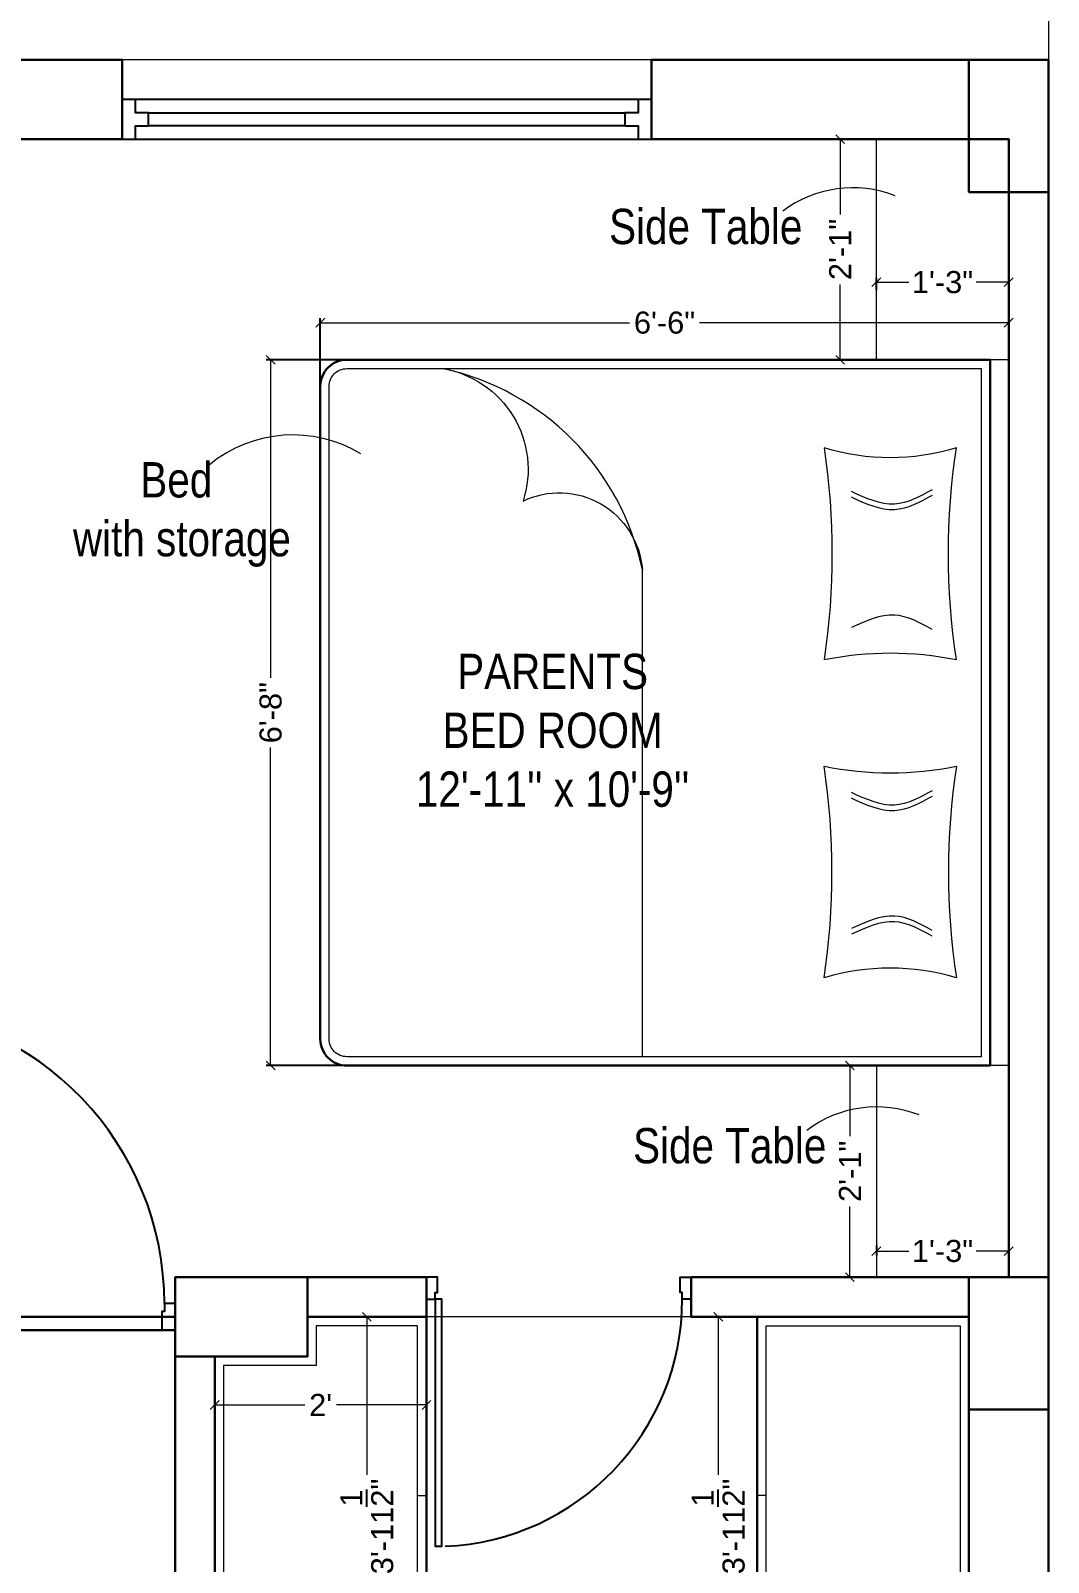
# Model space of a CAD drawing. Header units: millimetres. Extents: x 35877 to 3066687, y -650199 to -40525.
# Drawn here: x 147805.2 to 147920.5, y -178136.7 to -177963 of the extents above; entities that cross this region are included whole.
import ezdxf

# ---------------------------------------------------------------- set-up
doc = ezdxf.new("R2010")
doc.units = ezdxf.units.MM
doc.header["$MEASUREMENT"] = 0
doc.header["$PDMODE"] = 35
doc.layers.get('Defpoints').update_dxf_attribs({"color": 220})
doc.layers.add('AR DOOR', color=40, linetype='Continuous')
doc.layers.add('AR ELE-5', color=134, linetype='Continuous')
for name, color, linetype, lineweight in [('COLUMN', 1, 'Continuous', 30), ('dim05', 1, 'Continuous', 13), ('FIRST FLOOR ( TEXT )', 7, 'Continuous', 9), ('FURNITURE', 32, 'Continuous', 9), ('GROUND FLOOR', 7, 'Continuous', 9), ('GROUND FLOOR  ( PLINE )', 251, 'Continuous', 30), ('Labelling', 1, 'Continuous', 25), ('wall', 7, 'Continuous', 30)]:
    doc.layers.add(name, color=color, linetype=linetype, lineweight=lineweight)
doc.layers.add('XX~SLAB ( PLINE )', color=251, linetype='Continuous', plot=False)
doc.styles.add('Arial', font='arial.ttf')
doc.styles.add('KATHA', font='swissc.ttf')
doc.styles.get("Standard").update_dxf_attribs({"font": 'arial.ttf', "height": 6})
doc.dimstyles.new('ISO-25', dxfattribs={"dimtxt": 2.5, "dimasz": 1, "dimexe": 0.5, "dimexo": 1, "dimtad": 0, "dimdec": 1, "dimlunit": 4, "dimtxsty": 'Standard', "dimblk": 'OBLIQUE', "dimcen": 2.5, "dimclrd": 1, "dimclre": 1, "dimclrt": 5, "dimadec": 0, "dimazin": 0, "dimtfac": 1, "dimtdec": 1, "dimtmove": 0, "dimatfit": 3, "dimfxl": 1, "dimlwd": -1, "dimarcsym": 0})

# ---------------------------------------------------------------- blocks, each defined once
blk = doc.blocks.new('*U20')
for points in [[(0, 0), (0, 1120), (30, 1120), (30, 0)], [(-40, 0), (0, 0), (0, -30), (10, -30), (10, -100), (-40, -100)], [(1160, 0), (1120, 0), (1120, -30), (1110, -30), (1110, -100), (1160, -100)]]:
    blk.add_lwpolyline(points, close=True)
at = {"layer": 'AR ELE-5', "linetype": 'ByBlock', "ltscale": 15}
blk.add_arc((-1.6, -0.7), 1121.6, 0.03474, 87.62699, dxfattribs=at)
blk = doc.blocks.new('*U25')
for points in [[(-40, 0), (0, 0), (0, 30), (10, 30), (10, 100), (-40, 100)], [(1160, 0), (1120, 0), (1120, 30), (1110, 30), (1110, 100), (1160, 100)], [(0, 0), (0, -1120), (30, -1120), (30, 0)]]:
    blk.add_lwpolyline(points, close=True)
at = {"layer": 'AR ELE-5', "linetype": 'ByBlock', "ltscale": 15}
blk.add_arc((-1.6, 0.7), 1121.6, 272.37301, 359.96526, dxfattribs=at)
blk = doc.blocks.new('_Oblique')
at = {"layer": 'wall', "color": 0, "lineweight": -2}
blk.add_line((-0.5, -0.5), (0.5, 0.5), dxfattribs=at)
blk = doc.blocks.new('*D189')
at = {"layer": 'Defpoints', "color": 0, "lineweight": 30, "transparency": 16777216}
for p in [(147916.02, -177996.16), (147916.02, -178005.1), (147837.99, -178007.44)]:
    blk.add_point(p, dxfattribs=at)
at = {"layer": 'dim05', "color": 1, "linetype": 'Continuous', "lineweight": -2, "transparency": 16777216}
for p, q in [((147837.99, -178006.44), (147837.99, -177995.66)), ((147916.02, -178004.1), (147916.02, -177995.66))]:
    blk.add_line(p, q, dxfattribs=at)
at = {"layer": 'dim05', "color": 1, "linetype": 'Continuous', "transparency": 16777216}
for p, q in [((147837.99, -177996.16), (147873.05, -177996.16)), ((147916.02, -177996.16), (147880.96, -177996.16))]:
    blk.add_line(p, q, dxfattribs=at)
at = {"layer": 'dim05', "color": 1, "transparency": 16777216, "rotation": 180}
blk.add_blockref('_Oblique', (147837.99, -177996.16), dxfattribs=at)
at = {"layer": 'dim05', "color": 1, "transparency": 16777216}
blk.add_blockref('_Oblique', (147916.02, -177996.16), dxfattribs=at)
at = {"layer": 'dim05', "color": 5, "lineweight": 25, "transparency": 16777216, "insert": (147877.01, -177996.16), "char_height": 2.5, "attachment_point": 5, "style": 'Arial'}
blk.add_mtext('6\'-6"', dxfattribs=at)
blk = doc.blocks.new('*D190')
at = {"layer": 'Defpoints', "color": 0, "lineweight": 30, "transparency": 16777216}
for p in [(147846.34, -178000.36), (147832.36, -178080.36), (147846.34, -178080.36)]:
    blk.add_point(p, dxfattribs=at)
at = {"layer": 'dim05', "color": 1, "linetype": 'Continuous', "lineweight": -2, "transparency": 16777216}
for p, q in [((147845.34, -178000.36), (147831.86, -178000.36)), ((147845.34, -178080.36), (147831.86, -178080.36))]:
    blk.add_line(p, q, dxfattribs=at)
at = {"layer": 'dim05', "color": 1, "linetype": 'Continuous', "transparency": 16777216}
for p, q in [((147832.36, -178000.36), (147832.36, -178036.4)), ((147832.36, -178080.36), (147832.36, -178044.31))]:
    blk.add_line(p, q, dxfattribs=at)
at = {"layer": 'dim05', "color": 1, "transparency": 16777216}
for p, rotation in [((147832.36, -178000.36), 90), ((147832.36, -178080.36), 270)]:
    blk.add_blockref('_Oblique', p, dxfattribs=dict(at, rotation=rotation))
at = {"layer": 'dim05', "color": 5, "lineweight": 25, "transparency": 16777216, "insert": (147832.36, -178040.36), "char_height": 2.5, "attachment_point": 5, "rotation": 90, "style": 'Arial'}
blk.add_mtext('6\'-8"', dxfattribs=at)
blk = doc.blocks.new('*D191')
at = {"layer": 'Defpoints', "color": 0, "lineweight": 30, "transparency": 16777216}
for p in [(147901.02, -177975.35), (147896.92, -178000.36), (147901.02, -178000.36)]:
    blk.add_point(p, dxfattribs=at)
at = {"layer": 'dim05', "color": 1, "linetype": 'Continuous', "lineweight": -2, "transparency": 16777216}
for p, q in [((147900.02, -177975.35), (147896.42, -177975.35)), ((147900.02, -178000.36), (147896.42, -178000.36))]:
    blk.add_line(p, q, dxfattribs=at)
at = {"layer": 'dim05', "color": 1, "linetype": 'Continuous', "transparency": 16777216}
for p, q in [((147896.92, -177975.35), (147896.92, -177983.88)), ((147896.92, -178000.36), (147896.92, -177991.82))]:
    blk.add_line(p, q, dxfattribs=at)
at = {"layer": 'dim05', "color": 1, "transparency": 16777216}
for p, rotation in [((147896.92, -177975.35), 90), ((147896.92, -178000.36), 270)]:
    blk.add_blockref('_Oblique', p, dxfattribs=dict(at, rotation=rotation))
at = {"layer": 'dim05', "color": 5, "lineweight": 25, "transparency": 16777216, "insert": (147896.92, -177987.85), "char_height": 2.5, "attachment_point": 5, "rotation": 90, "style": 'Arial'}
blk.add_mtext('2\'-1"', dxfattribs=at)
blk = doc.blocks.new('*D192')
at = {"layer": 'Defpoints', "color": 0, "lineweight": 30, "transparency": 16777216}
for p in [(147916.02, -177991.57), (147901.02, -177993.46), (147916.02, -177993.46)]:
    blk.add_point(p, dxfattribs=at)
at = {"layer": 'dim05', "color": 1, "linetype": 'Continuous', "lineweight": -2, "transparency": 16777216}
for p, q in [((147901.02, -177992.46), (147901.02, -177991.07)), ((147916.02, -177992.46), (147916.02, -177991.07))]:
    blk.add_line(p, q, dxfattribs=at)
at = {"layer": 'dim05', "color": 1, "linetype": 'Continuous', "transparency": 16777216}
for p, q in [((147901.02, -177991.57), (147904.69, -177991.57)), ((147916.02, -177991.57), (147912.35, -177991.57))]:
    blk.add_line(p, q, dxfattribs=at)
at = {"layer": 'dim05', "color": 1, "transparency": 16777216, "rotation": 180}
blk.add_blockref('_Oblique', (147901.02, -177991.57), dxfattribs=at)
at = {"layer": 'dim05', "color": 1, "transparency": 16777216}
blk.add_blockref('_Oblique', (147916.02, -177991.57), dxfattribs=at)
at = {"layer": 'dim05', "color": 5, "lineweight": 25, "transparency": 16777216, "insert": (147908.52, -177991.57), "char_height": 2.5, "attachment_point": 5, "style": 'Arial'}
blk.add_mtext('1\'-3"', dxfattribs=at)
blk = doc.blocks.new('*D193')
at = {"layer": 'Defpoints', "color": 0, "lineweight": 30, "transparency": 16777216}
for p in [(147906.99, -178080.36), (147898.02, -178104.35), (147906.99, -178104.35)]:
    blk.add_point(p, dxfattribs=at)
at = {"layer": 'dim05', "color": 1, "linetype": 'Continuous', "lineweight": -2, "transparency": 16777216}
for p, q in [((147905.99, -178080.36), (147897.52, -178080.36)), ((147905.99, -178104.35), (147897.52, -178104.35))]:
    blk.add_line(p, q, dxfattribs=at)
at = {"layer": 'dim05', "color": 1, "linetype": 'Continuous', "transparency": 16777216}
for p, q in [((147898.02, -178080.36), (147898.02, -178088.38)), ((147898.02, -178104.35), (147898.02, -178096.32))]:
    blk.add_line(p, q, dxfattribs=at)
at = {"layer": 'dim05', "color": 1, "transparency": 16777216}
for p, rotation in [((147898.02, -178080.36), 90), ((147898.02, -178104.35), 270)]:
    blk.add_blockref('_Oblique', p, dxfattribs=dict(at, rotation=rotation))
at = {"layer": 'dim05', "color": 5, "lineweight": 25, "transparency": 16777216, "insert": (147898.02, -178092.35), "char_height": 2.5, "attachment_point": 5, "rotation": 90, "style": 'Arial'}
blk.add_mtext('2\'-1"', dxfattribs=at)
blk = doc.blocks.new('*D194')
at = {"layer": 'Defpoints', "color": 0, "lineweight": 30, "transparency": 16777216}
for p in [(147901.02, -178099.75), (147916.02, -178099.75), (147916.02, -178101.39)]:
    blk.add_point(p, dxfattribs=at)
at = {"layer": 'dim05', "color": 1, "linetype": 'Continuous', "lineweight": -2, "transparency": 16777216}
for p, q in [((147901.02, -178100.75), (147901.02, -178101.89)), ((147916.02, -178100.75), (147916.02, -178101.89))]:
    blk.add_line(p, q, dxfattribs=at)
at = {"layer": 'dim05', "color": 1, "linetype": 'Continuous', "transparency": 16777216}
for p, q in [((147901.02, -178101.39), (147904.69, -178101.39)), ((147916.02, -178101.39), (147912.35, -178101.39))]:
    blk.add_line(p, q, dxfattribs=at)
at = {"layer": 'dim05', "color": 1, "transparency": 16777216, "rotation": 180}
blk.add_blockref('_Oblique', (147901.02, -178101.39), dxfattribs=at)
at = {"layer": 'dim05', "color": 1, "transparency": 16777216}
blk.add_blockref('_Oblique', (147916.02, -178101.39), dxfattribs=at)
at = {"layer": 'dim05', "color": 5, "lineweight": 25, "transparency": 16777216, "insert": (147908.52, -178101.39), "char_height": 2.5, "attachment_point": 5, "style": 'Arial'}
blk.add_mtext('1\'-3"', dxfattribs=at)
blk = doc.blocks.new('*D195')
at = {"layer": 'Defpoints', "color": 0, "lineweight": 30, "transparency": 16777216}
for p in [(147889.76, -178108.85), (147883.1, -178156.35), (147889.76, -178156.35)]:
    blk.add_point(p, dxfattribs=at)
at = {"layer": 'dim05', "color": 1, "linetype": 'Continuous', "lineweight": -2, "transparency": 16777216}
for p, q in [((147888.76, -178108.85), (147882.6, -178108.85)), ((147888.76, -178156.35), (147882.6, -178156.35))]:
    blk.add_line(p, q, dxfattribs=at)
at = {"layer": 'dim05', "color": 1, "linetype": 'Continuous', "transparency": 16777216}
for p, q in [((147883.1, -178108.85), (147883.1, -178126.77)), ((147883.1, -178156.35), (147883.1, -178138.43))]:
    blk.add_line(p, q, dxfattribs=at)
at = {"layer": 'dim05', "color": 1, "transparency": 16777216}
for p, rotation in [((147883.1, -178108.85), 90), ((147883.1, -178156.35), 270)]:
    blk.add_blockref('_Oblique', p, dxfattribs=dict(at, rotation=rotation))
at = {"layer": 'dim05', "color": 5, "lineweight": 25, "transparency": 16777216, "insert": (147883.1, -178132.6), "char_height": 2.5, "attachment_point": 5, "rotation": 90, "style": 'Arial'}
blk.add_mtext('3\'-11{\\H1x;\\S1/2;}"', dxfattribs=at)
blk = doc.blocks.new('*D197')
at = {"layer": 'Defpoints', "color": 0, "lineweight": 30, "transparency": 16777216}
for p in [(147826.02, -178116.72), (147850.02, -178116.72), (147850.02, -178118.83)]:
    blk.add_point(p, dxfattribs=at)
at = {"layer": 'dim05', "color": 1, "linetype": 'Continuous', "lineweight": -2, "transparency": 16777216}
for p, q in [((147826.02, -178117.72), (147826.02, -178119.33)), ((147850.02, -178117.72), (147850.02, -178119.33))]:
    blk.add_line(p, q, dxfattribs=at)
at = {"layer": 'dim05', "color": 1, "linetype": 'Continuous', "transparency": 16777216}
for p, q in [((147826.02, -178118.83), (147836.22, -178118.83)), ((147850.02, -178118.83), (147839.82, -178118.83))]:
    blk.add_line(p, q, dxfattribs=at)
at = {"layer": 'dim05', "color": 1, "transparency": 16777216, "rotation": 180}
blk.add_blockref('_Oblique', (147826.02, -178118.83), dxfattribs=at)
at = {"layer": 'dim05', "color": 1, "transparency": 16777216}
blk.add_blockref('_Oblique', (147850.02, -178118.83), dxfattribs=at)
at = {"layer": 'dim05', "color": 5, "lineweight": 25, "transparency": 16777216, "insert": (147838.02, -178118.83), "char_height": 2.5, "attachment_point": 5, "style": 'Arial'}
blk.add_mtext("2'", dxfattribs=at)
blk = doc.blocks.new('*D198')
at = {"layer": 'Defpoints', "color": 0, "lineweight": 30, "transparency": 16777216}
for p in [(147843.27, -178108.85), (147845.99, -178108.85), (147845.99, -178156.35)]:
    blk.add_point(p, dxfattribs=at)
at = {"layer": 'dim05', "color": 1, "linetype": 'Continuous', "lineweight": -2, "transparency": 16777216}
for p, q in [((147844.99, -178108.85), (147842.77, -178108.85)), ((147844.99, -178156.35), (147842.77, -178156.35))]:
    blk.add_line(p, q, dxfattribs=at)
at = {"layer": 'dim05', "color": 1, "linetype": 'Continuous', "transparency": 16777216}
for p, q in [((147843.27, -178108.85), (147843.27, -178126.77)), ((147843.27, -178156.35), (147843.27, -178138.43))]:
    blk.add_line(p, q, dxfattribs=at)
at = {"layer": 'dim05', "color": 1, "transparency": 16777216}
for p, rotation in [((147843.27, -178108.85), 90), ((147843.27, -178156.35), 270)]:
    blk.add_blockref('_Oblique', p, dxfattribs=dict(at, rotation=rotation))
at = {"layer": 'dim05', "color": 5, "lineweight": 25, "transparency": 16777216, "insert": (147843.27, -178132.6), "char_height": 2.5, "attachment_point": 5, "rotation": 90, "style": 'Arial'}
blk.add_mtext('3\'-11{\\H1x;\\S1/2;}"', dxfattribs=at)

msp = doc.modelspace()

# ---------------------------------------------------------------- linework, layer by layer
at = {"layer": 'COLUMN'}
for points in [[(147911.52, -177966.349), (147920.52, -177966.349), (147920.52, -177981.349), (147911.52, -177981.349)], [(147836.52, -178104.349), (147836.52, -178113.349), (147821.52, -178113.349), (147821.52, -178104.349)], [(147911.52, -178104.349), (147920.52, -178104.349), (147920.52, -178119.349), (147911.52, -178119.349)]]:
    msp.add_lwpolyline(points, close=True, dxfattribs=at)
at = {"layer": 'FURNITURE'}
for p, q in [((147874.494, -178079.357), (147874.494, -178024.164)), ((147849.02, -178129.099), (147850.02, -178129.099)), ((147888.52, -178129.099), (147887.52, -178129.099))]:
    msp.add_line(p, q, dxfattribs=at)
for points in [[(147916.02, -178000.357), (147901.02, -178000.357), (147901.02, -177975.349), (147916.02, -177975.349)], [(147916.02, -178080.34), (147901.02, -178080.34), (147901.02, -178104.349), (147916.02, -178104.349)], [(147910.52, -178109.849), (147910.52, -178155.349), (147888.52, -178155.349), (147888.52, -178109.849)]]:
    msp.add_lwpolyline(points, close=True, dxfattribs=at)
at = {"layer": 'FURNITURE', "lineweight": 30}
msp.add_lwpolyline([(147837.99, -178077.357), (147837.99, -178003.357, -0.4142136), (147840.99, -178000.357), (147913.921, -178000.357), (147913.921, -178080.357), (147840.99, -178080.357, -0.4142136)], format="xyb", close=True, dxfattribs=at)
at = {"layer": 'FURNITURE'}
for points in [[(147838.99, -178077.357), (147838.99, -178003.357, -0.4142136), (147840.99, -178001.357), (147912.921, -178001.357), (147912.921, -178079.357), (147840.99, -178079.357, -0.4142136)], [(147860.973, -178016.368, -0.5279651), (147874.494, -178024.164, 0.2964894), (147851.852, -178001.357, -0.4593765), (147860.973, -178016.368)]]:
    msp.add_lwpolyline(points, format="xyb", close=True, dxfattribs=at)
at = {"layer": 'FURNITURE', "elevation": -0.005}
for points in [[(147895.1, -178034.348, -0.1005861), (147910.1, -178034.348, -0.0757258), (147910.1, -178010.348, -0.1489672), (147895.1, -178010.348, -0.0741156)], [(147895.1, -178046.429, 0.1005861), (147910.1, -178046.429, 0.0757258), (147910.1, -178070.429, 0.1489672), (147895.1, -178070.429, 0.0741156)]]:
    msp.add_lwpolyline(points, format="xyb", close=True, dxfattribs=at)
at = {"layer": 'FURNITURE', "lineweight": 30}
for points in [[(147733.02, -178108.849), (147821.52, -178108.849), (147821.52, -178110.349), (147733.02, -178110.349)], [(147887.52, -178108.849), (147911.52, -178108.849), (147911.52, -178156.349), (147887.52, -178156.349)]]:
    msp.add_lwpolyline(points, close=True, dxfattribs=at)
msp.add_lwpolyline([(147826.02, -178113.349), (147826.02, -178156.349), (147850.02, -178156.349), (147850.02, -178108.849), (147836.52, -178108.849)], dxfattribs=at)
at = {"layer": 'FURNITURE'}
for points in [[(147837.52, -178109.849), (147837.52, -178114.349), (147827.02, -178114.349)], [(147827.02, -178114.349), (147827.02, -178155.349), (147849.02, -178155.349), (147849.02, -178109.849), (147837.52, -178109.849)]]:
    msp.add_lwpolyline(points, dxfattribs=at)
at = {"layer": 'FURNITURE', "color": 240, "lineweight": 0, "ltscale": 10, "true_color": 0xed1f24}
for centre, radius, start, end in [((147898.333, -177993.971), 13.116, 68.51044, 127.13323), ((147834.9, -178023.823), 14.944, 58.99475, 129.4078), ((147901.054, -178098.166), 13.116, 68.51044, 127.13323)]:
    msp.add_arc(centre, radius, start, end, dxfattribs=at)
at = {"layer": 'FURNITURE'}
for points in [[(147907.362, -178015.09, -0.005), (147905.945, -178015.862, -0.005), (147902.951, -178017.492, -0.005), (147899.835, -178016.052, -0.005), (147898.193, -178015.293, -0.005)], [(147907.362, -178015.734, -0.005), (147905.945, -178016.506, -0.005), (147902.951, -178018.137, -0.005), (147899.835, -178016.696, -0.005), (147898.193, -178015.938, -0.005)], [(147907.362, -178030.925, -0.005), (147905.945, -178030.153, -0.005), (147902.951, -178028.523, -0.005), (147899.835, -178029.963, -0.005), (147898.193, -178030.722, -0.005)], [(147907.362, -178049.206, -0.005), (147905.945, -178049.978, -0.005), (147902.951, -178051.609, -0.005), (147899.835, -178050.169, -0.005), (147898.193, -178049.41, -0.005)], [(147907.362, -178049.851, -0.005), (147905.945, -178050.623, -0.005), (147902.951, -178052.254, -0.005), (147899.835, -178050.813, -0.005), (147898.193, -178050.055, -0.005)], [(147907.362, -178065.042, -0.005), (147905.945, -178064.27, -0.005), (147902.951, -178062.639, -0.005), (147899.835, -178064.08, -0.005), (147898.193, -178064.839, -0.005)], [(147907.362, -178065.687, -0.005), (147905.945, -178064.915, -0.005), (147902.951, -178063.284, -0.005), (147899.835, -178064.725, -0.005), (147898.193, -178065.484, -0.005)]]:
    msp.add_open_spline(points, degree=3, knots=[0, 0, 0, 0, 4.5779171, 9.671137, 9.671137, 9.671137, 9.671137], dxfattribs=at)
at = {"layer": 'GROUND FLOOR'}
for p, q in [((147920.52, -177875.3), (147920.52, -178396.232)), ((147920.52, -177966.349), (147520.02, -177966.349)), ((147815.52, -177966.349), (147815.52, -177975.349)), ((147875.52, -177966.349), (147875.52, -177975.349)), ((147911.52, -177975.349), (147761.52, -177975.349)), ((147821.52, -178104.349), (147821.52, -178258.849)), ((147850.02, -178104.349), (147821.52, -178104.349)), ((147850.02, -178104.349), (147850.02, -178108.849)), ((147911.52, -178104.349), (147880.024, -178104.347)), ((147880.024, -178104.347), (147880.024, -178108.847)), ((147911.52, -178108.849), (147836.52, -178108.849)), ((147911.52, -178108.849), (147911.52, -178236.349)), ((147826.02, -178113.349), (147826.02, -178236.349))]:
    msp.add_line(p, q, dxfattribs=at)
at = {"layer": 'GROUND FLOOR  ( PLINE )'}
for points in [[(147683.52, -177966.349), (147815.52, -177966.349), (147815.52, -177975.349), (147761.52, -177975.349), (147761.52, -178104.349), (147785.52, -178104.349), (147785.52, -178108.849), (147733.02, -178108.849), (147733.02, -178104.349), (147757.02, -178104.349), (147757.02, -177975.349), (147683.52, -177975.349)], [(147920.52, -177966.349), (147875.52, -177966.349), (147875.52, -177975.349), (147916.02, -177975.349), (147916.02, -178104.349), (147880.024, -178104.347), (147880.024, -178108.847), (147911.52, -178108.849), (147911.52, -178236.349), (147878.52, -178236.349), (147878.52, -178240.849), (147911.52, -178240.849), (147911.52, -178258.849), (147920.52, -178258.849)]]:
    msp.add_lwpolyline(points, close=True, dxfattribs=at)
for points in [[(147826.02, -178236.349), (147854.515, -178236.349), (147854.515, -178240.849), (147826.02, -178240.849), (147826.02, -178258.849), (147821.52, -178258.849), (147821.52, -178104.349), (147850.02, -178104.349), (147850.02, -178108.849), (147836.52, -178108.849)], [(147826.02, -178113.349), (147826.02, -178236.349)]]:
    msp.add_lwpolyline(points, dxfattribs=at)
at = {"layer": 'XX~SLAB ( PLINE )'}
msp.add_lwpolyline([(147875.52, -177970.849), (147874.02, -177970.849), (147874.02, -177972.349), (147872.52, -177972.349), (147872.52, -177973.849), (147818.52, -177973.849), (147818.52, -177972.349), (147817.02, -177972.349), (147817.02, -177970.849), (147815.52, -177970.849), (147815.52, -177975.349), (147817.02, -177975.349), (147817.02, -177973.849), (147818.52, -177973.849), (147818.52, -177972.349), (147872.52, -177972.349), (147872.52, -177973.849), (147874.02, -177973.849), (147874.02, -177975.349), (147875.52, -177975.349), (147875.52, -177970.849), (147815.52, -177970.849), (147815.52, -177975.349), (147875.52, -177975.349)], close=True, dxfattribs=at)

# ---------------------------------------------------------------- block references
at = {"layer": 'AR DOOR', "linetype": 'ByBlock', "lineweight": -2, "extrusion": (0, 0, -1)}
for name, p, xscale, yscale, zscale in [('*U20', (-147786.72, -178107.349), -0.02999999999997555, 0.02999999999997555, -0.02999999999997555), ('*U25', (-147851.02, -178106.848), -0.02500332000264408, 0.02500332000264408, -0.02500332000264408)]:
    msp.add_blockref(name, p, dxfattribs=dict(at, xscale=xscale, yscale=yscale, zscale=zscale))

# ---------------------------------------------------------------- texts
at = {"layer": 'FIRST FLOOR ( TEXT )', "insert": (147864.323, -178042.385), "char_height": 4, "attachment_point": 5, "style": 'KATHA'}
msp.add_mtext("PARENTS \\PBED ROOM\\P12'-11'' x 10'-9''", dxfattribs=at)
at = {"layer": 'Labelling', "color": 1, "char_height": 4, "attachment_point": 5, "style": 'KATHA'}
for s, insert in [('Side Table', (147881.678, -177985.275)), ('Bed\\P with storage', (147821.663, -178017.9)), ('Side Table', (147884.398, -178089.47))]:
    msp.add_mtext(s, dxfattribs=dict(at, insert=insert))

# ---------------------------------------------------------------- dimensions: what is measured, and where the dimension line sits
at = {"layer": 'dim05', "color": 27, "lineweight": 25, "true_color": 0x7d5120}
for base, p1, p2, picture, middle in [((147896.916, -178000.357), (147901.02, -177975.349), (147901.02, -178000.357), '*D191', (147896.916, -177987.853)), ((147832.362, -178080.357), (147846.342, -178000.357), (147846.342, -178080.357), '*D190', (147832.362, -178040.357)), ((147843.27, -178108.849), (147845.985, -178156.349), (147845.985, -178108.849), '*D198', (147843.27, -178132.599)), ((147883.098, -178156.349), (147889.756, -178108.848), (147889.756, -178156.349), '*D195', (147883.098, -178132.598))]:
    dim = msp.add_linear_dim(base=base, p1=p1, p2=p2, angle=90, dimstyle='ISO-25', override={"dimtxsty": 'Arial'}, dxfattribs=at)
    dim.commit()
    dim.dimension.update_dxf_attribs({"geometry": picture, "text_midpoint": middle})
for base, p1, p2, picture, middle in [((147916.02, -177991.569), (147901.02, -177993.461), (147916.02, -177993.461), '*D192', (147908.52, -177991.569)), ((147916.02, -177996.156), (147837.99, -178007.443), (147916.02, -178005.104), '*D189', (147877.005, -177996.156)), ((147916.02, -178101.395), (147901.02, -178099.754), (147916.02, -178099.754), '*D194', (147908.52, -178101.395)), ((147850.02, -178118.832), (147826.02, -178116.715), (147850.02, -178116.715), '*D197', (147838.02, -178118.832))]:
    dim = msp.add_linear_dim(base=base, p1=p1, p2=p2, dimstyle='ISO-25', override={"dimtxsty": 'Arial'}, dxfattribs=at)
    dim.commit()
    dim.dimension.update_dxf_attribs({"geometry": picture, "text_midpoint": middle})
dim = msp.add_linear_dim(base=(147898.022, -178104.348), p1=(147906.992, -178080.357), p2=(147906.992, -178104.348), angle=90, text='2\'-1"', dimstyle='ISO-25', override={"dimtxsty": 'Arial'}, dxfattribs=at)
dim.commit()
dim.dimension.update_dxf_attribs({"geometry": '*D193', "text_midpoint": (147898.022, -178092.352)})

doc.saveas('drawing.dxf')
